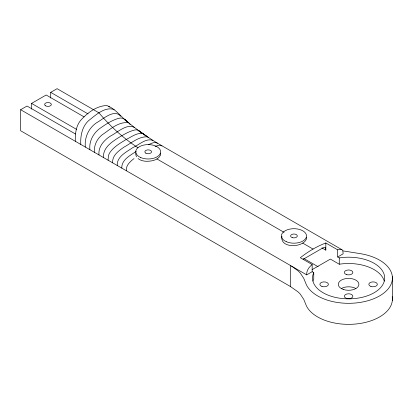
<?xml version="1.0" encoding="UTF-8"?>
<svg xmlns="http://www.w3.org/2000/svg" width="413" height="413" viewBox="0 0 413 413"><rect width="100%" height="100%" fill="white"/><g stroke="black" fill="none" stroke-linecap="round" stroke-linejoin="round"><path stroke-width="0.62" d="M31.584 109.089L31.584 103.41L46.158 94.995L84.087 116.889M75.311 141.277C75.13 134.184 75.832 126.59 80.313 120.766C86.962 113.172 96.306 105.888 106.745 105.506C116.043 108.893 121.422 117.664 129.217 123.265C139.372 131.592 150.234 139.016 161.597 145.588L341.974 249.726L342.857 250.908L343.141 253.83L337.674 256.989L337.674 249.829L325.831 242.989C316.616 246.422 308.046 251.656 300.323 257.717L312.166 264.552L312.166 271.713L313.761 272.637A36.076 20.826 0 0 0 345.464 298.775A36.076 20.826 0 0 0 384.544 276.209A36.076 20.826 0 0 0 339.269 257.908L337.674 256.989M80.778 144.431C80.339 135.954 82.011 126.832 88.459 120.766C95.279 115.428 104.825 106.275 114.184 109.538M85.331 147.064C84.366 137.591 88.573 128.149 96.518 122.79C102.661 119.471 114.391 108.392 120.606 116.244M89.884 149.692C88.878 140.776 93.741 132.418 101.077 127.596C106.497 123.786 112.233 120.193 118.639 118.324C122.8 116.817 125.919 120.178 128.603 122.795C118.681 121.252 109.848 129.656 102.125 134.85C96.838 139.011 93.803 145.583 94.443 152.32M98.996 154.952C98.041 146.889 103.911 140.348 110.183 136.233C116.812 132.96 126.677 123.229 134.266 127.395M103.549 157.58C102.584 147.797 112.006 141.762 119.171 137.261C124.189 134.339 129.259 131.2 134.984 129.93C138.262 129.099 140.348 132.243 142.862 133.647A7.016 4.047 -60 0 1 143.739 134.431M108.082 160.198L108.366 156.259A7.016 4.047 -60 0 1 109.739 152.769C113.714 146.729 120.297 143.099 126.301 139.398C131.437 137.039 136.909 132.382 142.862 133.647M112.661 162.841C111.98 155.593 118.629 150.853 123.848 147.219C131.215 143.234 138.68 136.373 147.441 136.806L138.825 130.771L139.207 131.282M117.215 165.468C116.786 156.439 126.6 151.953 132.836 147.596C138.944 145.015 146.001 137.756 152.872 140.41M121.789 168.112C121.407 159.697 130.4 155.402 136.249 151.318M126.326 170.729C125.805 165.401 130.162 161.483 134.013 158.602M392.216 296.684A43.804 25.291 0 0 1 356.362 323.952A43.804 25.291 0 0 1 306.296 305.61L303.767 299.394L300.313 294.19A43.768 25.27 0 0 0 297.985 291.831L290.303 286.441L20.65 130.756L20.65 109.719L306.699 274.867C306.291 270.649 309.043 267.035 312.166 264.552M135.903 152.81L135.8 154.818L136.533 156.832M281.919 236.339C279.761 248.425 302.579 248.032 306.394 239.163L306.374 237.361M303.08 259.349L323.08 247.8L324.67 247.315L325.485 247.583L325.831 250.149L321.923 247.893M20.65 109.719L27.026 106.038L75.553 134.055M50.711 98.041L50.711 92.362L57.092 88.681L98.996 112.873C110.225 126.264 123.291 138.169 137.947 147.709M312.089 269.658L330.385 259.09L339.269 264.222A36.076 20.826 0 0 1 384.235 281.077M306.699 274.867L312.166 271.713M160.44 153.125L160.471 155.231C157.957 160.327 151.277 161.354 146.176 161.276A12.39 7.904 -5.9 0 1 138.076 158.577M148.21 144.746C150.962 143.801 154.648 141.225 157.446 143.223M155.076 146.439C157.172 145.872 159.991 144.266 161.984 145.908M337.674 249.829L340.111 249.338L341.974 249.726M343.017 250.897L359.945 253.597A43.804 25.291 0 0 1 379.578 295.909A43.804 25.291 0 0 1 306.296 284.572L303.767 278.357L300.313 273.153A43.768 25.27 0 0 0 297.985 270.789L291.63 266.184M50.711 92.362L88.083 113.936M156.919 158.943L284.036 232.328M302.744 243.133L313.08 249.096M303.643 258.378L318.129 266.741M31.584 103.41L76.761 129.491M143.352 133.993L148.319 137.488M108.717 106.384L109.471 107.091M125.16 120.152L124.664 119.445L129.217 123.265L130.1 124.556M392.35 276.7L392.35 300.385M339.269 257.908L339.269 264.222M325.831 242.989L325.831 250.149M313.761 272.637L313.761 278.945A36.076 20.826 0 0 0 312.977 281.077M290.303 265.404L290.303 286.441M341.319 288.542A10.304 5.952 0 0 1 355.892 288.542M322.001 286.462A4.254 2.452 0 0 0 328.381 284.335A4.254 2.452 0 0 0 322.001 282.213A4.254 2.452 0 0 0 322.001 286.462M346.481 298.362A4.254 2.452 0 0 0 352.857 296.24A4.254 2.452 0 0 0 346.481 294.113A4.254 2.452 0 0 0 346.481 298.362M370.962 286.462A4.254 2.452 0 0 0 377.337 284.335A4.254 2.452 0 0 0 370.962 282.213A4.254 2.452 0 0 0 370.962 286.462M346.481 274.562A4.254 2.452 0 0 0 352.857 272.435A4.254 2.452 0 0 0 346.481 270.308A4.254 2.452 0 0 0 346.481 274.562M343.451 289.492A10.304 5.952 0 0 0 358.912 284.335A10.304 5.952 0 0 0 343.451 279.183A10.304 5.952 0 0 0 343.451 289.492M45.611 105.826A3.35 1.936 0 0 0 51.217 104.959A3.35 1.936 0 0 0 47.113 102.594A3.35 1.936 0 0 0 45.611 105.826M140.301 157.358A12.447 7.186 0 0 0 160.471 152.96A12.447 7.186 0 0 0 143.791 145.071A12.447 7.186 0 0 0 140.301 157.358M145.82 153.161A3.35 1.936 0 0 0 151.426 152.294A3.35 1.936 0 0 0 147.322 149.929A3.35 1.936 0 0 0 145.82 153.161M286.338 241.708A12.55 7.243 0 0 0 306.394 236.876A12.55 7.243 0 0 0 289.11 229.261A12.55 7.243 0 0 0 286.338 241.708M292.254 237.62A3.35 1.936 0 0 0 297.298 235.962A3.35 1.936 0 0 0 292.29 234.269A3.35 1.936 0 0 0 292.254 237.62"/></g></svg>
